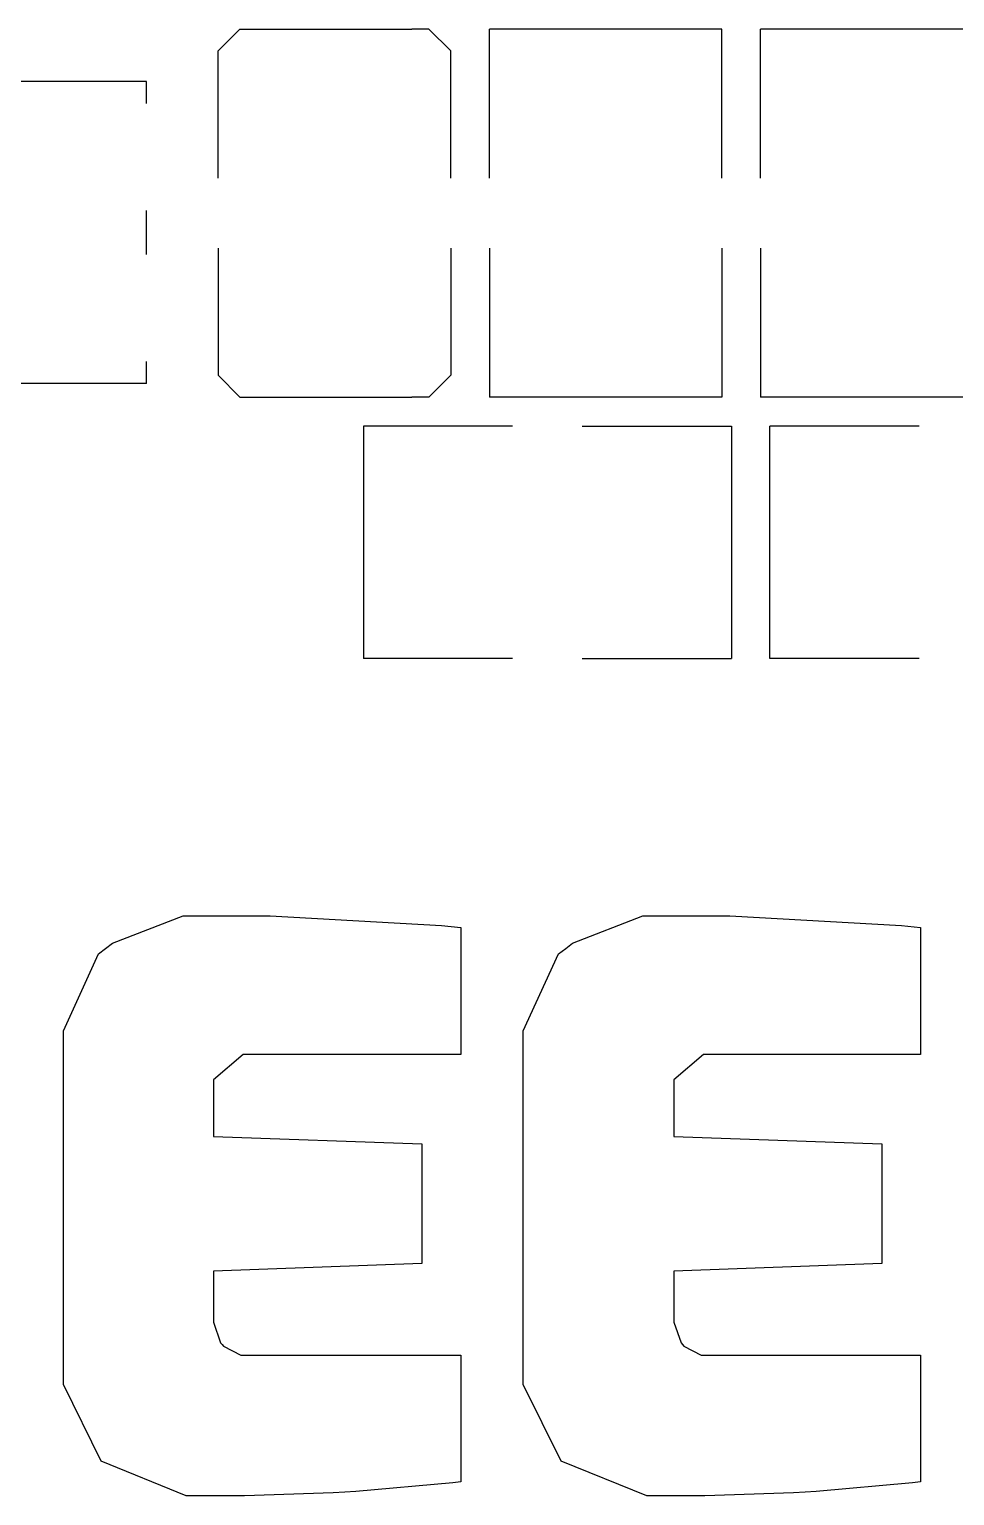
# Model space of a CAD drawing. Extents: x 0 to 132, y 0 to 98.
# Drawn here: x 37.87 to 42.65, y 50.11 to 57.68 of the extents above; entities that cross this region are included whole.
import ezdxf

# ---------------------------------------------------------------- set-up
doc = ezdxf.new("R2010")
doc.units = 0
doc.layers.get('0').update_dxf_attribs({"linetype": 'CONTINUOUS'})

msp = doc.modelspace()

# ---------------------------------------------------------------- linework, layer by layer
at = {"color": 0}
for p, q in [((38.8468, 57.5663), (38.9587, 57.6778)), ((38.9587, 57.6778), (38.9957, 57.6778)), ((38.9957, 57.6778), (39.0469, 57.6778)), ((39.0469, 57.6778), (39.8459, 57.6778)), ((39.8971, 57.6778), (39.8459, 57.6778)), ((39.9341, 57.6778), (39.8971, 57.6778)), ((40.0473, 57.5663), (39.9341, 57.6778)), ((41.4472, 57.6778), (40.247, 57.6778)), ((40.247, 56.9087), (40.247, 57.6778)), ((41.4472, 56.9087), (41.4472, 57.6778)), ((42.8459, 57.6778), (41.6472, 57.6778)), ((41.6472, 56.9087), (41.6472, 57.6778)), ((38.8468, 57.5289), (38.8468, 57.5663)), ((40.0473, 57.5289), (40.0473, 57.5663)), ((38.8468, 56.9087), (38.8468, 57.5289)), ((40.0473, 56.9087), (40.0473, 57.5289)), ((38.4761, 57.4089), (36.8169, 57.4089)), ((38.4761, 57.2946), (38.4761, 57.4089)), ((38.4761, 56.5146), (38.4761, 56.7422)), ((38.8468, 56.5478), (38.8468, 55.929)), ((40.0473, 56.5478), (40.0473, 55.929)), ((40.247, 56.5478), (40.247, 55.7788)), ((41.4472, 56.5478), (41.4472, 55.7788)), ((41.6472, 56.5478), (41.6472, 55.7788)), ((38.4761, 55.8493), (38.4761, 55.9622)), ((38.8468, 55.929), (38.8468, 55.892)), ((38.8468, 55.892), (38.9587, 55.7788)), ((40.0473, 55.892), (39.9341, 55.7788)), ((40.0473, 55.929), (40.0473, 55.892)), ((38.4761, 55.8493), (36.8169, 55.8493)), ((38.9587, 55.7788), (38.9971, 55.7788)), ((38.9971, 55.7788), (39.0469, 55.7788)), ((39.0469, 55.7788), (39.8459, 55.7788)), ((39.8971, 55.7788), (39.8459, 55.7788)), ((39.9341, 55.7788), (39.8971, 55.7788)), ((41.4472, 55.7788), (40.247, 55.7788)), ((42.8459, 55.7788), (41.6472, 55.7788)), ((39.5965, 55.6288), (39.5965, 54.4283)), ((40.367, 55.6288), (39.5965, 55.6288)), ((40.7264, 55.6288), (41.4969, 55.6288)), ((41.4969, 55.6288), (41.4969, 54.4283)), ((41.6952, 54.4283), (41.6952, 55.6288)), ((42.4656, 55.6288), (41.6952, 55.6288)), ((40.367, 54.4283), (39.5965, 54.4283)), ((40.7264, 54.4283), (41.4969, 54.4283)), ((42.4656, 54.4283), (41.6952, 54.4283)), ((38.3011, 52.9594), (38.6651, 53.1001)), ((38.6651, 53.1001), (38.7862, 53.1001)), ((38.7862, 53.1001), (39.1142, 53.1001)), ((39.1142, 53.1001), (40.0004, 53.0504)), ((40.677, 52.9594), (41.0393, 53.1001)), ((41.0393, 53.1001), (41.1607, 53.1001)), ((41.1607, 53.1001), (41.4884, 53.1001)), ((41.4884, 53.1001), (42.3746, 53.0504)), ((40.0004, 53.0504), (40.0995, 53.0394)), ((40.0995, 53.0394), (40.0995, 52.3833)), ((42.3746, 53.0504), (42.4737, 53.0394)), ((42.4737, 53.0394), (42.4737, 52.3833)), ((38.2655, 52.9304), (38.3011, 52.9594)), ((40.6411, 52.9304), (40.677, 52.9594)), ((38.0478, 52.506), (38.2281, 52.9029)), ((38.2281, 52.9029), (38.2655, 52.9304)), ((40.422, 52.506), (40.604, 52.9029)), ((40.604, 52.9029), (40.6411, 52.9304)), ((38.0478, 52.3642), (38.0478, 52.506)), ((40.422, 52.3642), (40.422, 52.506)), ((38.0478, 50.8123), (38.0478, 52.3642)), ((38.9749, 52.3833), (38.8221, 52.2524)), ((39.0275, 52.3833), (38.9749, 52.3833)), ((40.0995, 52.3833), (39.0275, 52.3833)), ((40.422, 50.8123), (40.422, 52.3642)), ((41.3523, 52.3833), (41.1992, 52.2524)), ((41.4031, 52.3833), (41.3523, 52.3833)), ((42.4737, 52.3833), (41.4031, 52.3833)), ((38.8221, 52.2524), (38.8221, 52.2083)), ((41.1992, 52.2524), (41.1992, 52.2083)), ((38.8221, 52.2083), (38.8221, 51.9603)), ((41.1992, 52.2083), (41.1992, 51.9603)), ((38.8221, 51.9603), (39.8985, 51.9218)), ((41.1992, 51.9603), (42.2741, 51.9218)), ((39.8985, 51.9218), (39.8985, 51.3045)), ((42.2741, 51.9218), (42.2741, 51.3045)), ((39.8985, 51.3045), (38.8221, 51.2643)), ((42.2741, 51.3045), (41.1992, 51.2643)), ((38.8221, 51.2643), (38.8221, 51.0399)), ((41.1992, 51.2643), (41.1992, 51.0399)), ((38.8221, 51.0399), (38.8221, 51.0011)), ((41.1992, 51.0399), (41.1992, 51.0011)), ((38.8221, 51.0011), (38.8592, 50.8953)), ((41.1992, 51.0011), (41.2365, 50.8953)), ((38.8592, 50.8953), (38.8676, 50.8854)), ((41.2365, 50.8953), (41.2447, 50.8854)), ((38.0478, 50.6801), (38.0478, 50.8123)), ((38.8676, 50.8854), (38.8743, 50.8773)), ((38.8743, 50.8773), (38.964, 50.8317)), ((38.964, 50.8317), (38.9943, 50.8317)), ((38.9943, 50.8317), (40.0995, 50.8317)), ((40.0995, 50.8317), (40.0995, 50.177)), ((40.422, 50.6801), (40.422, 50.8123)), ((41.2447, 50.8854), (41.2517, 50.8773)), ((41.2517, 50.8773), (41.3399, 50.8317)), ((41.3399, 50.8317), (41.3702, 50.8317)), ((41.3702, 50.8317), (42.4737, 50.8317)), ((42.4737, 50.8317), (42.4737, 50.177)), ((38.2418, 50.2832), (38.0478, 50.6801)), ((40.6178, 50.2832), (40.422, 50.6801)), ((38.6814, 50.1054), (38.2418, 50.2832)), ((41.0602, 50.1054), (40.6178, 50.2832)), ((40.0583, 50.1717), (39.558, 50.1276)), ((40.0995, 50.177), (40.0583, 50.1717)), ((42.4325, 50.1717), (41.935, 50.1276)), ((42.4737, 50.177), (42.4325, 50.1717)), ((38.8288, 50.1054), (38.6814, 50.1054)), ((38.9819, 50.1054), (38.8288, 50.1054)), ((39.4409, 50.1206), (38.9819, 50.1054)), ((39.5002, 50.1234), (39.4409, 50.1206)), ((39.558, 50.1276), (39.5002, 50.1234)), ((41.2076, 50.1054), (41.0602, 50.1054)), ((41.359, 50.1054), (41.2076, 50.1054)), ((41.8179, 50.1206), (41.359, 50.1054)), ((41.8772, 50.1234), (41.8179, 50.1206)), ((41.935, 50.1276), (41.8772, 50.1234))]:
    msp.add_line(p, q, dxfattribs=at)

doc.saveas('drawing.dxf')
